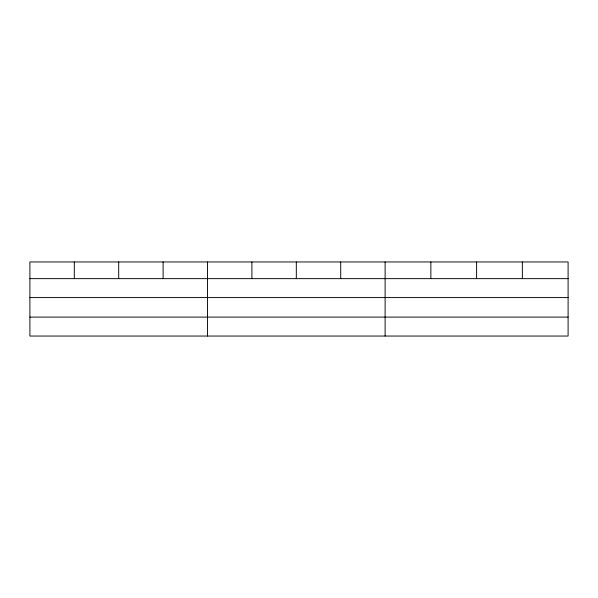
<?xml version="1.0" encoding="UTF-8"?>
<svg xmlns="http://www.w3.org/2000/svg" width="598" height="598" viewBox="0 0 598 598"><rect width="100%" height="100%" fill="white"/><g stroke="black" fill="none" stroke-linecap="round" stroke-linejoin="round"><path stroke-width="0.9" d="M568.1 297.587L568.1 261.954L29.9 261.954L29.9 336.046L568.1 336.046L568.1 297.587L29.9 297.587M29.9 278.646L568.1 278.646M29.9 317.104L568.1 317.104M522.353 261.954L522.353 278.646M476.606 261.954L476.606 278.646M430.859 261.954L430.859 278.646M385.112 261.954L385.112 336.046M340.711 261.954L340.711 278.646M296.309 261.954L296.309 278.646M251.908 261.954L251.908 278.646M207.506 261.954L207.506 336.046M163.105 261.954L163.105 278.646M118.703 261.954L118.703 278.646M74.302 261.954L74.302 278.646"/></g></svg>
